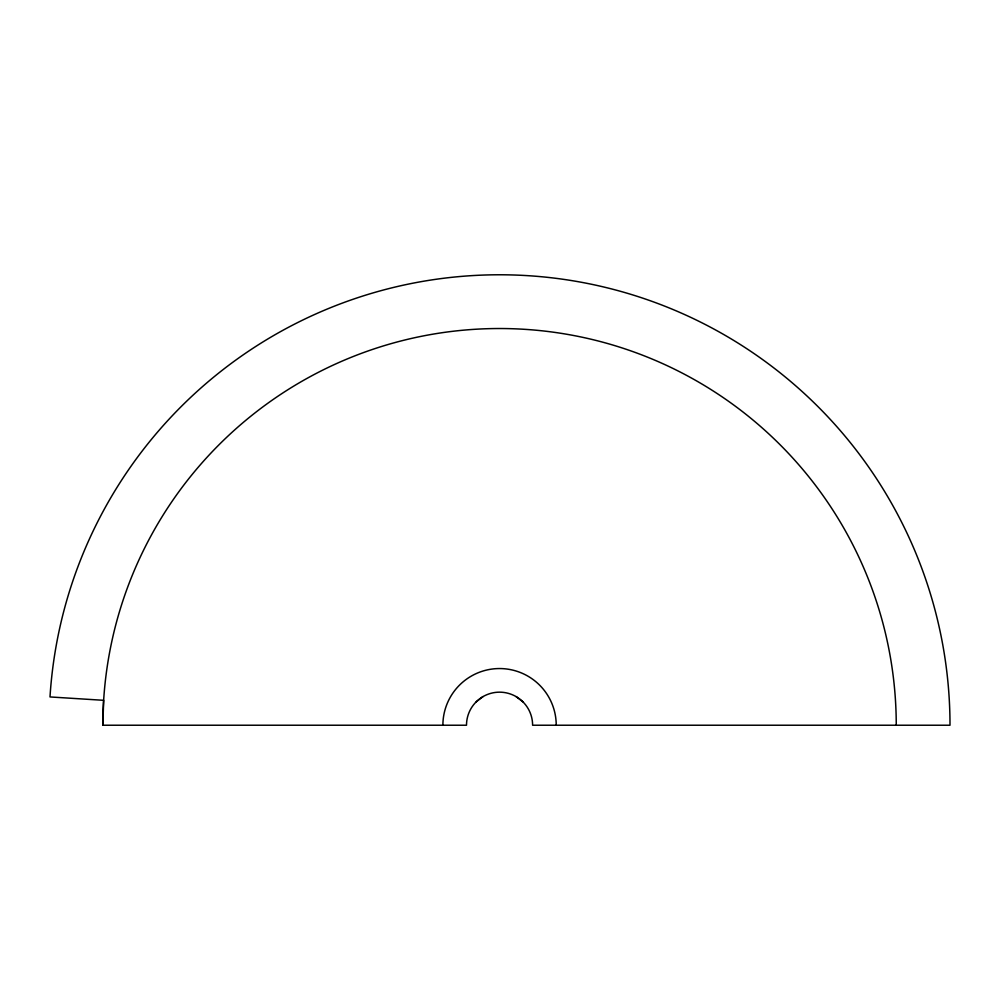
<?xml version="1.0" encoding="UTF-8"?>
<svg xmlns="http://www.w3.org/2000/svg" width="1000" height="1000" viewBox="0 0 1000 1000"><rect width="100%" height="100%" fill="white"/><g stroke="black" fill="none" stroke-linecap="round" stroke-linejoin="round"><path stroke-width="1.5" d="M102.863 725.225L103.637 700.312L50 696.938A450.45 450.45 0 0 1 513.7 275A450.45 450.45 0 0 1 950 725.225L532.612 725.225A33.062 33.062 0 0 0 499.55 692.163A33.062 33.062 0 0 0 466.5 725.225L102.863 725.225A396.7 396.7 0 0 1 499.55 328.525A396.7 396.7 0 0 1 896.25 725.225M476.175 701.85L483.025 696.587M516.087 696.587L522.925 701.85M442.887 725.225A56.675 56.675 0 0 1 499.55 668.55A56.675 56.675 0 0 1 556.225 725.225"/></g></svg>
